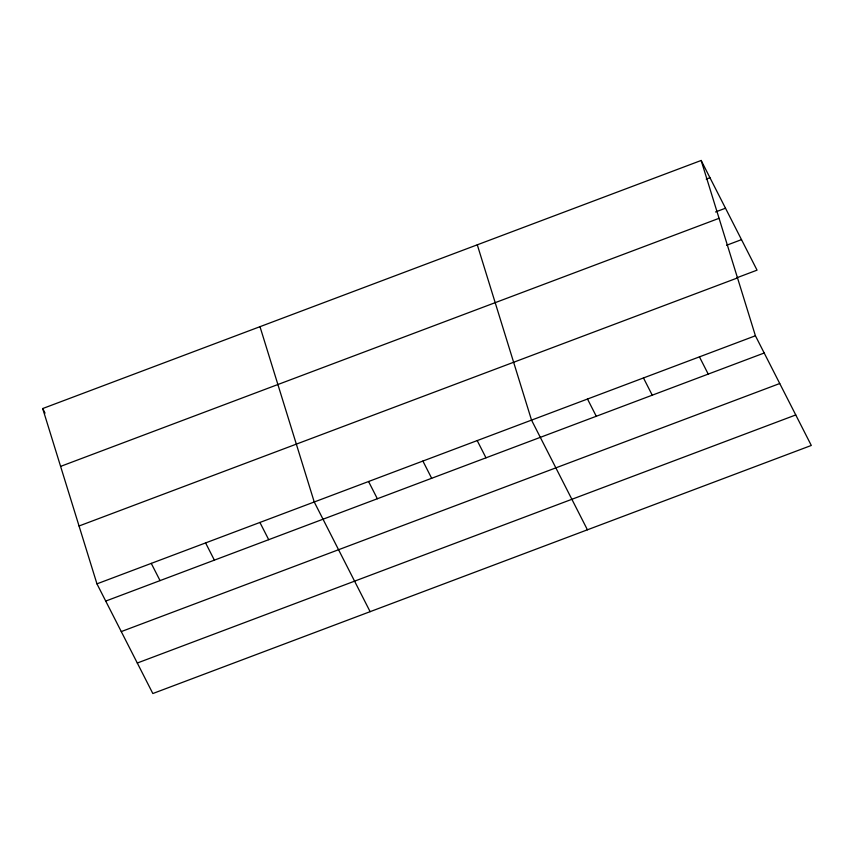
<?xml version="1.0" encoding="UTF-8"?>
<svg xmlns="http://www.w3.org/2000/svg" width="854" height="854" viewBox="0 0 854 854"><rect width="100%" height="100%" fill="white"/><g stroke="black" fill="none" stroke-linecap="round" stroke-linejoin="round"><path stroke-width="1.28" d="M701.166 160.467L755.416 335.771L811.3 445.457L152.834 693.533L96.95 583.848L42.7 408.543L701.166 160.467L757.05 270.152L737.151 277.657M706.215 179.105L709.952 177.707M715.545 211.963L725.494 208.216M60.602 466.391L719.068 218.314M726.583 245.269L741.507 239.643M79.048 525.989L737.514 277.924M96.95 583.848L755.416 335.771M105.725 601.077L764.191 353.012M121.268 631.586L779.734 383.521M137.291 663.024L795.757 414.948M699.447 356.865L708.222 374.095M643.468 377.948L652.253 395.188M587.499 399.031L596.284 416.272M587.424 529.811L531.53 420.115L477.29 244.81M477.205 440.589L485.99 457.819M422.89 461.053L431.665 478.283M368.565 481.517L377.351 498.757M370.124 611.667L314.24 501.981L259.99 326.676M259.915 522.445L268.7 539.685M205.59 542.909L214.375 560.149M151.265 563.384L160.05 580.613M42.7 408.543L45.038 413.133"/></g></svg>
